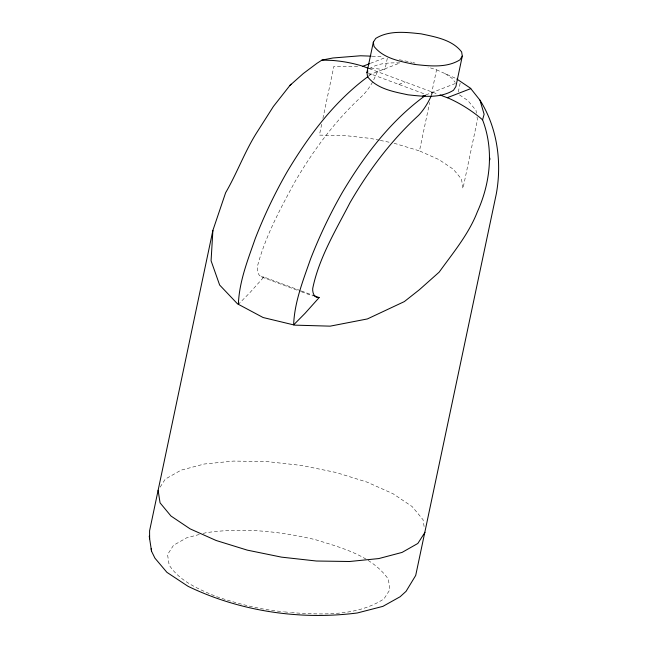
<?xml version="1.0" encoding="UTF-8"?>
<svg xmlns="http://www.w3.org/2000/svg" width="648" height="648" viewBox="0 0 648 648"><rect width="100%" height="100%" fill="white"/><g stroke="black" fill="none" stroke-linecap="round" stroke-linejoin="round"><path stroke-width="0.49" stroke-dasharray="3.24 2.43" d="M321.667 124.327L319.391 135.124L344.282 135.497L370.437 138.405L379.315 140.219M322.906 118.43L333.874 66.388L358.765 66.752M387.326 58.271L384.928 69.66L369.838 67.983M477.017 116.972L477.446 119.799L462.964 188.544L461.506 179.107L453.333 169.241L438.988 159.619L419.467 150.887L429.673 102.441M431.341 94.527L436.55 69.806L428.045 67.173M458.306 91.951L460.509 81.51M377.492 71.693L373.094 81.113M431.673 94.883L432.751 92.251M372.649 81.94C369.271 87.869 365.18 93.482 359.996 97.97C333.931 122.318 312.684 151.381 294.759 182.104C280.309 208.786 265.526 236.107 257.645 265.534C257.256 269.398 257.175 274.703 261.152 276.777L300.486 291.406M160.169 487.094L165.272 479.123L181.035 470.165L204.323 464.009L233.555 461.076L266.741 461.562L301.62 465.442L335.818 472.441L366.987 482.088L393.028 493.727L412.144 506.566L423.047 519.72L424.391 528.428M300.413 290.62L263.882 277.028L249.772 292.783L238.375 304.309M368.882 75.921L371.207 74.131M369.311 68.818C378.286 62.783 389.683 62.702 400.116 62.921L367.4 75.597M370.397 63.358L385.406 57.55M398.836 84.41L405.122 81.972M455.414 83.487L426.465 94.689L366.93 72.535M199.252 534.495L186.64 537.832L173.51 545.292L167.549 554.591L169.168 565.072C179.861 581.426 198.604 589.072 215.881 596.427C235.564 603.021 255.725 608.488 276.364 610.975M203.14 533.474L206.048 532.705C242.603 527.375 279.847 531.271 315.625 539.727C341.747 547.835 371.669 555.595 388.314 579.126L389.934 589.607L383.972 598.898C356.837 616.434 322.356 614.75 291.398 612.644M263.882 277.028L261.152 276.777M372.155 56.206L383.365 56.927M277.368 611.08L283.379 611.753M284.383 611.866L290.393 612.53M399.362 59.746L412.185 62.37M380.303 140.422L390.169 142.439M394.114 143.249L419.467 150.887M413.173 62.573L415.028 63.148M369.279 68.639L437.311 93.952M301.352 290.968L312.587 295.148M301.425 291.754L312.668 295.942M436.55 69.806L456.079 78.538M445.233 73.686L451.599 77.963L455.236 82.353M459.562 94.956L467.815 100.497L475.997 110.363L476.434 113.198"/><path stroke-width="0.97" d="M371.15 56.149L360.596 55.768L332.91 57.988L321.983 60.078L317.018 63.269L303.288 73.548L289.972 85.382L273.391 106.474L258.139 130.451C245.252 150.085 237.443 172.457 225.626 192.731L212.892 230.38L211.078 260.779L219.64 285.031L237.5 303.847L263.104 317.52L294.71 325.134L330.164 326.155L367.384 318.938L404.32 301.604L419.41 289.705L439.142 272.168C452.993 252.914 468.609 234.325 477.293 211.993L477.455 211.613C490.398 182.89 494.051 149.664 482.566 119.823L479.536 117.256A158.752 146.424 -82.2 0 0 449.283 98.512L440.049 94.973M238.375 304.309C239.209 281.418 247.811 259.986 255.239 238.61C264.19 215.573 274.833 193.234 287.137 171.793C308.553 135.918 334.214 101.517 368.113 76.521M212.892 230.38L149.583 530.817L149.639 538.836M366.93 72.535L373.337 42.136L375.719 38.418C389.181 30.059 406.166 32.262 421.168 33.858C435.432 36.944 452.191 39.69 461.643 51.945L462.291 56.141L455.884 86.549L453.503 90.258C440.033 98.618 423.055 96.414 408.054 94.827C393.79 91.741 377.031 88.987 367.578 76.731L366.93 72.535L367.886 71.053M482.566 119.823L484.129 114.251L479.974 100.181L470.416 88.16L456.816 79.032M431.285 95.742C428.109 102.87 423.962 109.617 418.616 115.328C391.157 140.454 368.655 170.554 350.017 202.67C335.842 230.153 318.962 257.888 312.717 288.457C312.328 292.386 314.15 298.436 319.148 297.586L305.038 313.34L293.633 324.875C294.476 301.984 303.078 280.544 310.497 259.168C319.456 236.131 330.099 213.791 342.395 192.351C364.265 155.601 390.76 120.56 425.687 95.288M291.057 84.191L289.972 85.382M462.291 56.141L459.91 59.859C446.44 68.218 429.462 66.007 414.461 64.419C400.197 61.333 383.438 58.579 373.985 46.324L373.337 42.136M424.991 532.3L417.839 543.453L402.076 552.412L378.788 558.568L349.556 561.5L316.37 561.014L281.491 557.134L247.293 550.136L216.124 540.489L190.083 528.849L170.967 516.019L160.064 502.856L158.12 490.277M489.848 159.748L489.864 158.161M321.983 60.078L331.865 60.402A161.676 149.121 -82.2 0 1 360.887 65.626L362.896 66.266L369.465 63.723M422.666 96.163L424.181 95.572M447.339 97.686L470.788 88.606M362.896 66.266L368.372 68.299M313.527 295.496L319.148 297.586M479.974 100.181C497.316 127.543 502.054 162.211 496.319 193.801L415.7 575.456L406.053 591.341L400.108 596.751L382.936 606.35L357.323 612.968C300.024 620.29 240.165 611.412 188.033 586.31L166.901 572.33L154.921 558.139L151.551 551.262L149.234 536.18M151.162 548.694L151.551 551.262"/></g></svg>
